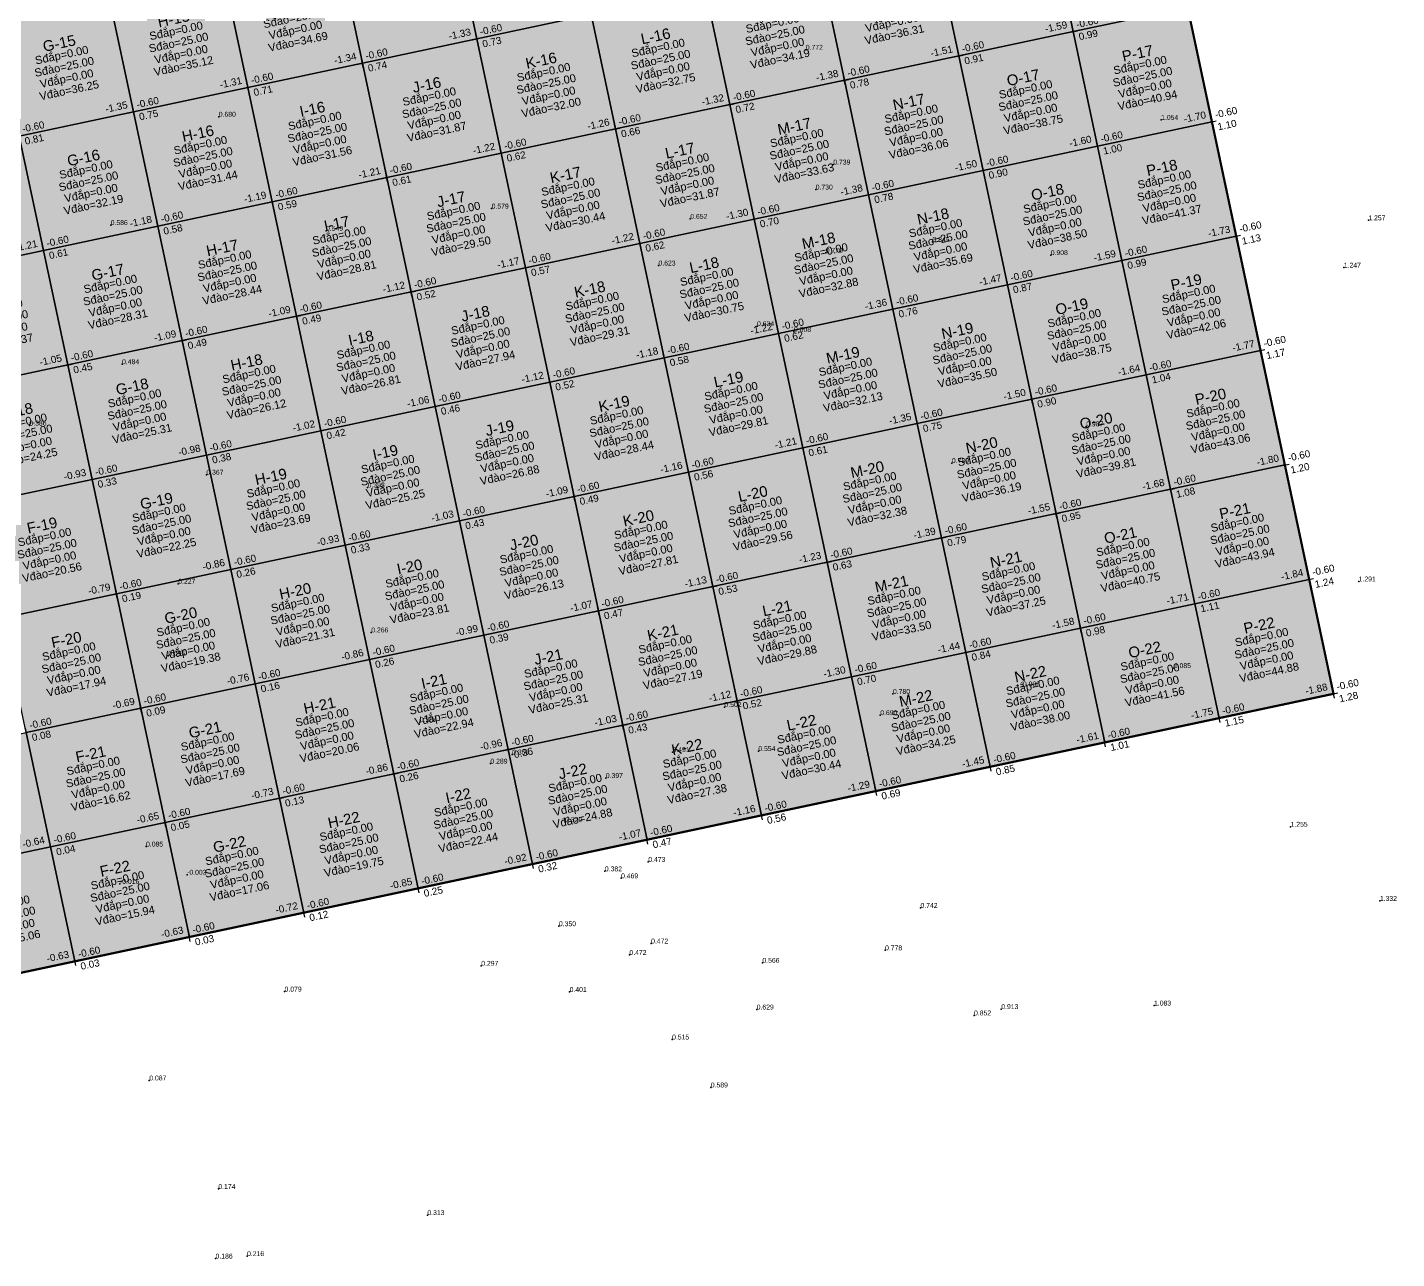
# Model space of a CAD drawing. Header units: metres. Extents: x 466 to 874, y 288 to 471.
# Drawn here: x 678.9 to 737.5, y 325.8 to 378.4 of the extents above; entities that cross this region are included whole.
import ezdxf
from ezdxf.enums import TextEntityAlignment as Align

# ---------------------------------------------------------------- set-up
doc = ezdxf.new("R2010")
doc.units = ezdxf.units.M
for name, color, linetype in [('SN-Dao', 1, 'Continuous'), ('SN-DiemDo', 9, 'Continuous'), ('SN-Luoi', 8, 'Continuous'), ('SN-Nut', 7, 'Continuous'), ('SN-O', 7, 'Continuous'), ('SN-RanhGioi', 1, 'Continuous')]:
    doc.layers.add(name, color=color, linetype=linetype)
doc.styles.add('SN', font='arial.ttf')

# ---------------------------------------------------------------- blocks, each defined once
blk = doc.blocks.new('SN_O')
at = {"color": 2, "style": 'SN'}
blk.add_attdef('TEN', text='', height=0.456, dxfattribs=at).set_placement((0, 1.026), align=Align.MIDDLE_CENTER)
at = {"color": 7, "style": 'SN'}
for tag, p in [('SDAP', (0, 0.513)), ('SDAO', (0, 0)), ('VDAP', (0, -0.513)), ('VDAO', (0, -1.026))]:
    blk.add_attdef(tag, text='', height=0.342, dxfattribs=at).set_placement(p, align=Align.MIDDLE_CENTER)
blk = doc.blocks.new('SN_NUT')
for p, q in [((-0.19, 0), (0.19, 0)), ((0, -0.19), (0, 0.19))]:
    blk.add_line(p, q)
at = {"color": 5, "style": 'SN'}
blk.add_attdef('CC', text='', height=0.304, dxfattribs=at).set_placement((-0.19, 0.114), align=Align.BOTTOM_RIGHT)
at = {"color": 1, "style": 'SN'}
blk.add_attdef('CDTK', (0.19, 0.114), '', height=0.304, dxfattribs=at)
at = {"color": 3, "style": 'SN'}
blk.add_attdef('CDTN', (0.19, -0.418), '', height=0.304, dxfattribs=at)

msp = doc.modelspace()

# ---------------------------------------------------------------- hatches: boundary and pattern name
at = {"layer": 'SN-Dao', "transparency": 33554534}
for points in [[(722.588, 383.094), (727.479, 384.134), (728.518, 379.243), (723.627, 378.204)], [(697.095, 382.787), (701.985, 383.827), (703.025, 378.936), (698.134, 377.897)], [(692.204, 381.748), (697.095, 382.787), (698.134, 377.897), (693.243, 376.857)], [(717.697, 382.055), (722.588, 383.094), (723.627, 378.204), (718.737, 377.164)], [(687.313, 380.708), (692.204, 381.748), (693.243, 376.857), (688.353, 375.818)], [(712.806, 381.015), (717.697, 382.055), (718.737, 377.164), (713.846, 376.125)], [(682.422, 379.669), (687.313, 380.708), (688.353, 375.818), (683.462, 374.778)], [(707.916, 379.976), (712.806, 381.015), (713.846, 376.125), (708.955, 375.085)], [(703.025, 378.936), (707.916, 379.976), (708.955, 375.085), (704.064, 374.045)], [(677.532, 378.629), (682.422, 379.669), (683.462, 374.778), (678.571, 373.738)], [(698.134, 377.897), (703.025, 378.936), (704.064, 374.045), (699.174, 373.006)], [(723.627, 378.204), (728.518, 379.243), (729.558, 374.352), (724.667, 373.313)], [(718.737, 377.164), (723.627, 378.204), (724.667, 373.313), (719.776, 372.273)], [(693.243, 376.857), (698.134, 377.897), (699.174, 373.006), (694.283, 371.966)], [(713.846, 376.125), (718.737, 377.164), (719.776, 372.273), (714.885, 371.234)], [(688.353, 375.818), (693.243, 376.857), (694.283, 371.966), (689.392, 370.927)], [(683.462, 374.778), (688.353, 375.818), (689.392, 370.927), (684.501, 369.887)], [(708.955, 375.085), (713.846, 376.125), (714.885, 371.234), (709.995, 370.194)], [(678.571, 373.738), (683.462, 374.778), (684.501, 369.887), (679.611, 368.848)], [(704.064, 374.045), (708.955, 375.085), (709.995, 370.194), (705.104, 369.155)], [(699.174, 373.006), (704.064, 374.045), (705.104, 369.155), (700.213, 368.115)], [(724.667, 373.313), (729.558, 374.352), (730.597, 369.462), (725.706, 368.422)], [(673.68, 372.699), (678.571, 373.738), (679.611, 368.848), (674.72, 367.808)], [(694.283, 371.966), (699.174, 373.006), (700.213, 368.115), (695.322, 367.076)], [(719.776, 372.273), (724.667, 373.313), (725.706, 368.422), (720.816, 367.383)], [(714.885, 371.234), (719.776, 372.273), (720.816, 367.383), (715.925, 366.343)], [(689.392, 370.927), (694.283, 371.966), (695.322, 367.076), (690.432, 366.036)], [(709.995, 370.194), (714.885, 371.234), (715.925, 366.343), (711.034, 365.304)], [(684.501, 369.887), (689.392, 370.927), (690.432, 366.036), (685.541, 364.996)], [(705.104, 369.155), (709.995, 370.194), (711.034, 365.304), (706.144, 364.264)], [(679.611, 368.848), (684.501, 369.887), (685.541, 364.996), (680.65, 363.957)], [(725.706, 368.422), (730.597, 369.462), (731.637, 364.571), (726.746, 363.531)], [(674.72, 367.808), (679.611, 368.848), (680.65, 363.957), (675.76, 362.917)], [(700.213, 368.115), (705.104, 369.155), (706.144, 364.264), (701.253, 363.224)], [(720.816, 367.383), (725.706, 368.422), (726.746, 363.531), (721.855, 362.492)], [(695.322, 367.076), (700.213, 368.115), (701.253, 363.224), (696.362, 362.185)], [(690.432, 366.036), (695.322, 367.076), (696.362, 362.185), (691.471, 361.145)], [(715.925, 366.343), (720.816, 367.383), (721.855, 362.492), (716.965, 361.452)], [(685.541, 364.996), (690.432, 366.036), (691.471, 361.145), (686.581, 360.106)], [(711.034, 365.304), (715.925, 366.343), (716.965, 361.452), (712.074, 360.413)], [(706.144, 364.264), (711.034, 365.304), (712.074, 360.413), (707.183, 359.373)], [(680.65, 363.957), (685.541, 364.996), (686.581, 360.106), (681.69, 359.066)], [(701.253, 363.224), (706.144, 364.264), (707.183, 359.373), (702.292, 358.334)], [(726.746, 363.531), (731.637, 364.571), (732.676, 359.68), (727.786, 358.641)], [(675.76, 362.917), (680.65, 363.957), (681.69, 359.066), (676.799, 358.027)], [(721.855, 362.492), (726.746, 363.531), (727.786, 358.641), (722.895, 357.601)], [(696.362, 362.185), (701.253, 363.224), (702.292, 358.334), (697.402, 357.294)], [(716.965, 361.452), (721.855, 362.492), (722.895, 357.601), (718.004, 356.562)], [(691.471, 361.145), (696.362, 362.185), (697.402, 357.294), (692.511, 356.255)], [(686.581, 360.106), (691.471, 361.145), (692.511, 356.255), (687.62, 355.215)], [(712.074, 360.413), (716.965, 361.452), (718.004, 356.562), (713.113, 355.522)], [(681.69, 359.066), (686.581, 360.106), (687.62, 355.215), (682.729, 354.175)], [(707.183, 359.373), (712.074, 360.413), (713.113, 355.522), (708.223, 354.482)], [(702.292, 358.334), (707.183, 359.373), (708.223, 354.482), (703.332, 353.443)], [(727.786, 358.641), (732.676, 359.68), (733.716, 354.79), (728.825, 353.75)], [(676.799, 358.027), (681.69, 359.066), (682.729, 354.175), (677.839, 353.136)], [(697.402, 357.294), (702.292, 358.334), (703.332, 353.443), (698.441, 352.403)], [(722.895, 357.601), (727.786, 358.641), (728.825, 353.75), (723.934, 352.71)], [(692.511, 356.255), (697.402, 357.294), (698.441, 352.403), (693.55, 351.364)], [(718.004, 356.562), (722.895, 357.601), (723.934, 352.71), (719.044, 351.671)], [(713.113, 355.522), (718.004, 356.562), (719.044, 351.671), (714.153, 350.631)], [(687.62, 355.215), (692.511, 356.255), (693.55, 351.364), (688.66, 350.324)], [(708.223, 354.482), (713.113, 355.522), (714.153, 350.631), (709.262, 349.592)], [(682.729, 354.175), (687.62, 355.215), (688.66, 350.324), (683.769, 349.285)], [(728.825, 353.75), (733.716, 354.79), (734.755, 349.899), (729.865, 348.859)], [(677.839, 353.136), (682.729, 354.175), (683.769, 349.285), (678.878, 348.245)], [(703.332, 353.443), (708.223, 354.482), (709.262, 349.592), (704.371, 348.552)], [(723.934, 352.71), (728.825, 353.75), (729.865, 348.859), (724.974, 347.82)], [(698.441, 352.403), (703.332, 353.443), (704.371, 348.552), (699.481, 347.513)], [(693.55, 351.364), (698.441, 352.403), (699.481, 347.513), (694.59, 346.473)], [(719.044, 351.671), (723.934, 352.71), (724.974, 347.82), (720.083, 346.78)], [(688.66, 350.324), (693.55, 351.364), (694.59, 346.473), (689.699, 345.434)], [(714.153, 350.631), (719.044, 351.671), (720.083, 346.78), (715.192, 345.741)], [(709.262, 349.592), (714.153, 350.631), (715.192, 345.741), (710.302, 344.701)], [(683.769, 349.285), (688.66, 350.324), (689.699, 345.434), (684.808, 344.394)], [(704.371, 348.552), (709.262, 349.592), (710.302, 344.701), (705.411, 343.661)], [(678.878, 348.245), (683.769, 349.285), (684.808, 344.394), (679.918, 343.354)], [(673.987, 347.206), (678.878, 348.245), (679.918, 343.354), (675.027, 342.315)], [(699.481, 347.513), (704.371, 348.552), (705.411, 343.661), (700.52, 342.622)], [(694.59, 346.473), (699.481, 347.513), (700.52, 342.622), (695.63, 341.582)], [(689.699, 345.434), (694.59, 346.473), (695.63, 341.582), (690.739, 340.543)], [(684.808, 344.394), (689.699, 345.434), (690.739, 340.543), (685.848, 339.503)], [(679.918, 343.354), (684.808, 344.394), (685.848, 339.503), (680.957, 338.464)], [(675.027, 342.315), (679.918, 343.354), (680.957, 338.464), (676.067, 337.424)]]:
    msp.add_hatch(color=1, dxfattribs=at).paths.add_polyline_path(points)

# ---------------------------------------------------------------- linework, layer by layer
at = {"layer": 'SN-DiemDo'}
for p in [(712.198, 377.43, 0.772), (687.105, 374.569, 0.68), (727.387, 374.434, 1.054), (713.372, 372.523, 0.739), (712.621, 371.455, 0.73), (698.77, 370.639, 0.579), (682.485, 369.939, 0.586), (707.261, 370.203, 0.652), (736.245, 370.141, 1.257), (691.69, 369.689, 0.549), (713.051, 368.753, 0.77), (717.612, 369.218, 0.845), (705.901, 368.207, 0.623), (722.668, 368.653, 0.908), (735.196, 368.117, 1.247), (710.113, 365.616, 0.634), (711.692, 365.375, 0.608), (682.971, 363.99, 0.484), (679.011, 361.366, 0.386), (724.185, 361.332, 0.987), (718.444, 359.765, 0.789), (686.576, 359.265, 0.367), (693.468, 358.722, 0.393), (735.831, 354.704, 1.291), (685.374, 354.606, 0.227), (693.624, 352.524, 0.266), (684.945, 351.527, 0.095), (727.932, 351, 1.085), (721.478, 350.216, 0.908), (715.924, 349.896, 0.78), (708.721, 349.335, 0.502), (715.381, 348.988, 0.69), (695.704, 348.687, 0.304), (699.647, 347.302, 0.358), (706.501, 347.409, 0.491), (710.17, 347.453, 0.554), (698.717, 346.915, 0.289), (703.649, 346.299, 0.397), (701.91, 344.413, 0.329), (732.92, 344.217, 1.255), (683.996, 343.37, 0.085), (705.464, 342.714, 0.473), (685.752, 342.165, -0.003), (703.61, 342.311, 0.382), (704.303, 342.012, 0.469), (682.881, 341.771, -0.016), (717.101, 340.746, 0.742), (736.736, 341.046, 1.332), (701.646, 339.964, 0.35), (705.586, 339.225, 0.472), (715.587, 338.934, 0.778), (704.66, 338.737, 0.472), (710.343, 338.401, 0.566), (698.325, 338.274, 0.297), (689.918, 337.17, 0.079), (702.103, 337.153, 0.401), (727.084, 336.573, 1.083), (710.099, 336.404, 0.629), (719.389, 336.151, 0.852), (720.555, 336.423, 0.913), (706.483, 335.122, 0.515), (684.135, 333.373, 0.087), (708.137, 333.072, 0.589), (687.088, 328.731, 0.174), (696.023, 327.616, 0.313), (686.968, 325.758, 0.186), (688.315, 325.862, 0.216)]:
    msp.add_point(p, dxfattribs=at)
at = {"layer": 'SN-Luoi'}
for points in [[(722.588, 383.094), (727.479, 384.134), (728.518, 379.243), (723.627, 378.204)], [(697.095, 382.787), (701.985, 383.827), (703.025, 378.936), (698.134, 377.897)], [(692.204, 381.748), (697.095, 382.787), (698.134, 377.897), (693.243, 376.857)], [(717.697, 382.055), (722.588, 383.094), (723.627, 378.204), (718.737, 377.164)], [(687.313, 380.708), (692.204, 381.748), (693.243, 376.857), (688.353, 375.818)], [(712.806, 381.015), (717.697, 382.055), (718.737, 377.164), (713.846, 376.125)], [(682.422, 379.669), (687.313, 380.708), (688.353, 375.818), (683.462, 374.778)], [(707.916, 379.976), (712.806, 381.015), (713.846, 376.125), (708.955, 375.085)], [(703.025, 378.936), (707.916, 379.976), (708.955, 375.085), (704.064, 374.045)], [(677.532, 378.629), (682.422, 379.669), (683.462, 374.778), (678.571, 373.738)], [(698.134, 377.897), (703.025, 378.936), (704.064, 374.045), (699.174, 373.006)], [(723.627, 378.204), (728.518, 379.243), (729.558, 374.352), (724.667, 373.313)], [(718.737, 377.164), (723.627, 378.204), (724.667, 373.313), (719.776, 372.273)], [(693.243, 376.857), (698.134, 377.897), (699.174, 373.006), (694.283, 371.966)], [(713.846, 376.125), (718.737, 377.164), (719.776, 372.273), (714.885, 371.234)], [(688.353, 375.818), (693.243, 376.857), (694.283, 371.966), (689.392, 370.927)], [(683.462, 374.778), (688.353, 375.818), (689.392, 370.927), (684.501, 369.887)], [(708.955, 375.085), (713.846, 376.125), (714.885, 371.234), (709.995, 370.194)], [(678.571, 373.738), (683.462, 374.778), (684.501, 369.887), (679.611, 368.848)], [(704.064, 374.045), (708.955, 375.085), (709.995, 370.194), (705.104, 369.155)], [(699.174, 373.006), (704.064, 374.045), (705.104, 369.155), (700.213, 368.115)], [(724.667, 373.313), (729.558, 374.352), (730.597, 369.462), (725.706, 368.422)], [(673.68, 372.699), (678.571, 373.738), (679.611, 368.848), (674.72, 367.808)], [(694.283, 371.966), (699.174, 373.006), (700.213, 368.115), (695.322, 367.076)], [(719.776, 372.273), (724.667, 373.313), (725.706, 368.422), (720.816, 367.383)], [(714.885, 371.234), (719.776, 372.273), (720.816, 367.383), (715.925, 366.343)], [(689.392, 370.927), (694.283, 371.966), (695.322, 367.076), (690.432, 366.036)], [(709.995, 370.194), (714.885, 371.234), (715.925, 366.343), (711.034, 365.304)], [(684.501, 369.887), (689.392, 370.927), (690.432, 366.036), (685.541, 364.996)], [(705.104, 369.155), (709.995, 370.194), (711.034, 365.304), (706.144, 364.264)], [(679.611, 368.848), (684.501, 369.887), (685.541, 364.996), (680.65, 363.957)], [(725.706, 368.422), (730.597, 369.462), (731.637, 364.571), (726.746, 363.531)], [(674.72, 367.808), (679.611, 368.848), (680.65, 363.957), (675.76, 362.917)], [(700.213, 368.115), (705.104, 369.155), (706.144, 364.264), (701.253, 363.224)], [(720.816, 367.383), (725.706, 368.422), (726.746, 363.531), (721.855, 362.492)], [(695.322, 367.076), (700.213, 368.115), (701.253, 363.224), (696.362, 362.185)], [(690.432, 366.036), (695.322, 367.076), (696.362, 362.185), (691.471, 361.145)], [(715.925, 366.343), (720.816, 367.383), (721.855, 362.492), (716.965, 361.452)], [(685.541, 364.996), (690.432, 366.036), (691.471, 361.145), (686.581, 360.106)], [(711.034, 365.304), (715.925, 366.343), (716.965, 361.452), (712.074, 360.413)], [(706.144, 364.264), (711.034, 365.304), (712.074, 360.413), (707.183, 359.373)], [(680.65, 363.957), (685.541, 364.996), (686.581, 360.106), (681.69, 359.066)], [(701.253, 363.224), (706.144, 364.264), (707.183, 359.373), (702.292, 358.334)], [(726.746, 363.531), (731.637, 364.571), (732.676, 359.68), (727.786, 358.641)], [(675.76, 362.917), (680.65, 363.957), (681.69, 359.066), (676.799, 358.027)], [(721.855, 362.492), (726.746, 363.531), (727.786, 358.641), (722.895, 357.601)], [(696.362, 362.185), (701.253, 363.224), (702.292, 358.334), (697.402, 357.294)], [(716.965, 361.452), (721.855, 362.492), (722.895, 357.601), (718.004, 356.562)], [(691.471, 361.145), (696.362, 362.185), (697.402, 357.294), (692.511, 356.255)], [(686.581, 360.106), (691.471, 361.145), (692.511, 356.255), (687.62, 355.215)], [(712.074, 360.413), (716.965, 361.452), (718.004, 356.562), (713.113, 355.522)], [(681.69, 359.066), (686.581, 360.106), (687.62, 355.215), (682.729, 354.175)], [(707.183, 359.373), (712.074, 360.413), (713.113, 355.522), (708.223, 354.482)], [(702.292, 358.334), (707.183, 359.373), (708.223, 354.482), (703.332, 353.443)], [(727.786, 358.641), (732.676, 359.68), (733.716, 354.79), (728.825, 353.75)], [(676.799, 358.027), (681.69, 359.066), (682.729, 354.175), (677.839, 353.136)], [(697.402, 357.294), (702.292, 358.334), (703.332, 353.443), (698.441, 352.403)], [(722.895, 357.601), (727.786, 358.641), (728.825, 353.75), (723.934, 352.71)], [(692.511, 356.255), (697.402, 357.294), (698.441, 352.403), (693.55, 351.364)], [(718.004, 356.562), (722.895, 357.601), (723.934, 352.71), (719.044, 351.671)], [(713.113, 355.522), (718.004, 356.562), (719.044, 351.671), (714.153, 350.631)], [(687.62, 355.215), (692.511, 356.255), (693.55, 351.364), (688.66, 350.324)], [(708.223, 354.482), (713.113, 355.522), (714.153, 350.631), (709.262, 349.592)], [(682.729, 354.175), (687.62, 355.215), (688.66, 350.324), (683.769, 349.285)], [(728.825, 353.75), (733.716, 354.79), (734.755, 349.899), (729.865, 348.859)], [(677.839, 353.136), (682.729, 354.175), (683.769, 349.285), (678.878, 348.245)], [(703.332, 353.443), (708.223, 354.482), (709.262, 349.592), (704.371, 348.552)], [(723.934, 352.71), (728.825, 353.75), (729.865, 348.859), (724.974, 347.82)], [(698.441, 352.403), (703.332, 353.443), (704.371, 348.552), (699.481, 347.513)], [(693.55, 351.364), (698.441, 352.403), (699.481, 347.513), (694.59, 346.473)], [(719.044, 351.671), (723.934, 352.71), (724.974, 347.82), (720.083, 346.78)], [(688.66, 350.324), (693.55, 351.364), (694.59, 346.473), (689.699, 345.434)], [(714.153, 350.631), (719.044, 351.671), (720.083, 346.78), (715.192, 345.741)], [(709.262, 349.592), (714.153, 350.631), (715.192, 345.741), (710.302, 344.701)], [(683.769, 349.285), (688.66, 350.324), (689.699, 345.434), (684.808, 344.394)], [(704.371, 348.552), (709.262, 349.592), (710.302, 344.701), (705.411, 343.661)], [(678.878, 348.245), (683.769, 349.285), (684.808, 344.394), (679.918, 343.354)], [(673.987, 347.206), (678.878, 348.245), (679.918, 343.354), (675.027, 342.315)], [(699.481, 347.513), (704.371, 348.552), (705.411, 343.661), (700.52, 342.622)], [(694.59, 346.473), (699.481, 347.513), (700.52, 342.622), (695.63, 341.582)], [(689.699, 345.434), (694.59, 346.473), (695.63, 341.582), (690.739, 340.543)], [(684.808, 344.394), (689.699, 345.434), (690.739, 340.543), (685.848, 339.503)], [(679.918, 343.354), (684.808, 344.394), (685.848, 339.503), (680.957, 338.464)], [(675.027, 342.315), (679.918, 343.354), (680.957, 338.464), (676.067, 337.424)]]:
    msp.add_lwpolyline(points, close=True, dxfattribs=at)
at = {"layer": 'SN-RanhGioi', "const_width": 0.095}
msp.add_lwpolyline([(711.885, 457.495), (734.755, 349.899), (656.504, 333.266), (633.633, 440.862)], close=True, dxfattribs=at)

# ---------------------------------------------------------------- block references
at = {"layer": 'SN-Nut', "rotation": 12.00000000000403}
for p, values in [((723.627, 378.204), {'CDTK': '-0.60', 'CDTN': '0.99', 'CC': '-1.59'}), ((698.134, 377.897), {'CDTK': '-0.60', 'CDTN': '0.73', 'CC': '-1.33'}), ((718.737, 377.164), {'CDTK': '-0.60', 'CDTN': '0.91', 'CC': '-1.51'}), ((693.243, 376.857), {'CDTK': '-0.60', 'CDTN': '0.74', 'CC': '-1.34'}), ((688.353, 375.818), {'CDTK': '-0.60', 'CDTN': '0.71', 'CC': '-1.31'}), ((713.846, 376.125), {'CDTK': '-0.60', 'CDTN': '0.78', 'CC': '-1.38'}), ((683.462, 374.778), {'CDTK': '-0.60', 'CDTN': '0.75', 'CC': '-1.35'}), ((708.955, 375.085), {'CDTK': '-0.60', 'CDTN': '0.72', 'CC': '-1.32'}), ((704.064, 374.045), {'CDTK': '-0.60', 'CDTN': '0.66', 'CC': '-1.26'}), ((729.558, 374.352), {'CDTK': '-0.60', 'CDTN': '1.10', 'CC': '-1.70'}), ((678.571, 373.738), {'CDTK': '-0.60', 'CDTN': '0.81', 'CC': '-1.41'}), ((699.174, 373.006), {'CDTK': '-0.60', 'CDTN': '0.62', 'CC': '-1.22'}), ((724.667, 373.313), {'CDTK': '-0.60', 'CDTN': '1.00', 'CC': '-1.60'}), ((719.776, 372.273), {'CDTK': '-0.60', 'CDTN': '0.90', 'CC': '-1.50'}), ((694.283, 371.966), {'CDTK': '-0.60', 'CDTN': '0.61', 'CC': '-1.21'}), ((714.885, 371.234), {'CDTK': '-0.60', 'CDTN': '0.78', 'CC': '-1.38'}), ((689.392, 370.927), {'CDTK': '-0.60', 'CDTN': '0.59', 'CC': '-1.19'}), ((684.501, 369.887), {'CDTK': '-0.60', 'CDTN': '0.58', 'CC': '-1.18'}), ((709.995, 370.194), {'CDTK': '-0.60', 'CDTN': '0.70', 'CC': '-1.30'}), ((730.597, 369.462), {'CDTK': '-0.60', 'CDTN': '1.13', 'CC': '-1.73'}), ((679.611, 368.848), {'CDTK': '-0.60', 'CDTN': '0.61', 'CC': '-1.21'}), ((705.104, 369.155), {'CDTK': '-0.60', 'CDTN': '0.62', 'CC': '-1.22'}), ((700.213, 368.115), {'CDTK': '-0.60', 'CDTN': '0.57', 'CC': '-1.17'}), ((725.706, 368.422), {'CDTK': '-0.60', 'CDTN': '0.99', 'CC': '-1.59'}), ((695.322, 367.076), {'CDTK': '-0.60', 'CDTN': '0.52', 'CC': '-1.12'}), ((720.816, 367.383), {'CDTK': '-0.60', 'CDTN': '0.87', 'CC': '-1.47'}), ((715.925, 366.343), {'CDTK': '-0.60', 'CDTN': '0.76', 'CC': '-1.36'}), ((690.432, 366.036), {'CDTK': '-0.60', 'CDTN': '0.49', 'CC': '-1.09'}), ((711.034, 365.304), {'CDTK': '-0.60', 'CDTN': '0.62', 'CC': '-1.22'}), ((685.541, 364.996), {'CDTK': '-0.60', 'CDTN': '0.49', 'CC': '-1.09'}), ((706.144, 364.264), {'CDTK': '-0.60', 'CDTN': '0.58', 'CC': '-1.18'}), ((731.637, 364.571), {'CDTK': '-0.60', 'CDTN': '1.17', 'CC': '-1.77'}), ((680.65, 363.957), {'CDTK': '-0.60', 'CDTN': '0.45', 'CC': '-1.05'}), ((726.746, 363.531), {'CDTK': '-0.60', 'CDTN': '1.04', 'CC': '-1.64'}), ((701.253, 363.224), {'CDTK': '-0.60', 'CDTN': '0.52', 'CC': '-1.12'}), ((721.855, 362.492), {'CDTK': '-0.60', 'CDTN': '0.90', 'CC': '-1.50'}), ((696.362, 362.185), {'CDTK': '-0.60', 'CDTN': '0.46', 'CC': '-1.06'}), ((691.471, 361.145), {'CDTK': '-0.60', 'CDTN': '0.42', 'CC': '-1.02'}), ((716.965, 361.452), {'CDTK': '-0.60', 'CDTN': '0.75', 'CC': '-1.35'}), ((686.581, 360.106), {'CDTK': '-0.60', 'CDTN': '0.38', 'CC': '-0.98'}), ((712.074, 360.413), {'CDTK': '-0.60', 'CDTN': '0.61', 'CC': '-1.21'}), ((707.183, 359.373), {'CDTK': '-0.60', 'CDTN': '0.56', 'CC': '-1.16'}), ((732.676, 359.68), {'CDTK': '-0.60', 'CDTN': '1.20', 'CC': '-1.80'}), ((681.69, 359.066), {'CDTK': '-0.60', 'CDTN': '0.33', 'CC': '-0.93'}), ((702.292, 358.334), {'CDTK': '-0.60', 'CDTN': '0.49', 'CC': '-1.09'}), ((727.786, 358.641), {'CDTK': '-0.60', 'CDTN': '1.08', 'CC': '-1.68'}), ((722.895, 357.601), {'CDTK': '-0.60', 'CDTN': '0.95', 'CC': '-1.55'}), ((697.402, 357.294), {'CDTK': '-0.60', 'CDTN': '0.43', 'CC': '-1.03'}), ((718.004, 356.562), {'CDTK': '-0.60', 'CDTN': '0.79', 'CC': '-1.39'}), ((692.511, 356.255), {'CDTK': '-0.60', 'CDTN': '0.33', 'CC': '-0.93'}), ((687.62, 355.215), {'CDTK': '-0.60', 'CDTN': '0.26', 'CC': '-0.86'}), ((713.113, 355.522), {'CDTK': '-0.60', 'CDTN': '0.63', 'CC': '-1.23'}), ((733.716, 354.79), {'CDTK': '-0.60', 'CDTN': '1.24', 'CC': '-1.84'}), ((682.729, 354.175), {'CDTK': '-0.60', 'CDTN': '0.19', 'CC': '-0.79'}), ((708.223, 354.482), {'CDTK': '-0.60', 'CDTN': '0.53', 'CC': '-1.13'}), ((728.825, 353.75), {'CDTK': '-0.60', 'CDTN': '1.11', 'CC': '-1.71'}), ((703.332, 353.443), {'CDTK': '-0.60', 'CDTN': '0.47', 'CC': '-1.07'}), ((698.441, 352.403), {'CDTK': '-0.60', 'CDTN': '0.39', 'CC': '-0.99'}), ((723.934, 352.71), {'CDTK': '-0.60', 'CDTN': '0.98', 'CC': '-1.58'}), ((693.55, 351.364), {'CDTK': '-0.60', 'CDTN': '0.26', 'CC': '-0.86'}), ((719.044, 351.671), {'CDTK': '-0.60', 'CDTN': '0.84', 'CC': '-1.44'}), ((714.153, 350.631), {'CDTK': '-0.60', 'CDTN': '0.70', 'CC': '-1.30'}), ((688.66, 350.324), {'CDTK': '-0.60', 'CDTN': '0.16', 'CC': '-0.76'}), ((709.262, 349.592), {'CDTK': '-0.60', 'CDTN': '0.52', 'CC': '-1.12'}), ((734.755, 349.899), {'CDTK': '-0.60', 'CDTN': '1.28', 'CC': '-1.88'}), ((683.769, 349.285), {'CDTK': '-0.60', 'CDTN': '0.09', 'CC': '-0.69'}), ((729.865, 348.859), {'CDTK': '-0.60', 'CDTN': '1.15', 'CC': '-1.75'}), ((678.878, 348.245), {'CDTK': '-0.60', 'CDTN': '0.08', 'CC': '-0.68'}), ((704.371, 348.552), {'CDTK': '-0.60', 'CDTN': '0.43', 'CC': '-1.03'}), ((724.974, 347.82), {'CDTK': '-0.60', 'CDTN': '1.01', 'CC': '-1.61'}), ((699.481, 347.513), {'CDTK': '-0.60', 'CDTN': '0.36', 'CC': '-0.96'}), ((694.59, 346.473), {'CDTK': '-0.60', 'CDTN': '0.26', 'CC': '-0.86'}), ((720.083, 346.78), {'CDTK': '-0.60', 'CDTN': '0.85', 'CC': '-1.45'}), ((689.699, 345.434), {'CDTK': '-0.60', 'CDTN': '0.13', 'CC': '-0.73'}), ((715.192, 345.741), {'CDTK': '-0.60', 'CDTN': '0.69', 'CC': '-1.29'}), ((710.302, 344.701), {'CDTK': '-0.60', 'CDTN': '0.56', 'CC': '-1.16'}), ((684.808, 344.394), {'CDTK': '-0.60', 'CDTN': '0.05', 'CC': '-0.65'}), ((705.411, 343.661), {'CDTK': '-0.60', 'CDTN': '0.47', 'CC': '-1.07'}), ((679.918, 343.354), {'CDTK': '-0.60', 'CDTN': '0.04', 'CC': '-0.64'}), ((700.52, 342.622), {'CDTK': '-0.60', 'CDTN': '0.32', 'CC': '-0.92'}), ((695.63, 341.582), {'CDTK': '-0.60', 'CDTN': '0.25', 'CC': '-0.85'}), ((690.739, 340.543), {'CDTK': '-0.60', 'CDTN': '0.12', 'CC': '-0.72'}), ((685.848, 339.503), {'CDTK': '-0.60', 'CDTN': '0.03', 'CC': '-0.63'}), ((680.957, 338.464), {'CDTK': '-0.60', 'CDTN': '0.03', 'CC': '-0.63'})]:
    msp.add_blockref('SN_NUT', p, dxfattribs=at).add_auto_attribs(values)
at = {"layer": 'SN-O', "rotation": 12.00000000000403}
for p, values in [((715.771, 379.09), {'TEN': 'N-16', 'SDAP': 'Sđắp=0.00', 'SDAO': 'Sđào=25.00', 'VDAP': 'Vđắp=0.00', 'VDAO': 'Vđào=36.31'}), ((690.278, 378.783), {'TEN': 'I-15', 'SDAP': 'Sđắp=0.00', 'SDAO': 'Sđào=25.00', 'VDAP': 'Vđắp=0.00', 'VDAO': 'Vđào=34.69'}), ((710.881, 378.05), {'TEN': 'M-16', 'SDAP': 'Sđắp=0.00', 'SDAO': 'Sđào=25.00', 'VDAP': 'Vđắp=0.00', 'VDAO': 'Vđào=34.19'}), ((685.387, 377.743), {'TEN': 'H-15', 'SDAP': 'Sđắp=0.00', 'SDAO': 'Sđào=25.00', 'VDAP': 'Vđắp=0.00', 'VDAO': 'Vđào=35.12'}), ((705.99, 377.011), {'TEN': 'L-16', 'SDAP': 'Sđắp=0.00', 'SDAO': 'Sđào=25.00', 'VDAP': 'Vđắp=0.00', 'VDAO': 'Vđào=32.75'}), ((680.497, 376.704), {'TEN': 'G-15', 'SDAP': 'Sđắp=0.00', 'SDAO': 'Sđào=25.00', 'VDAP': 'Vđắp=0.00', 'VDAO': 'Vđào=36.25'}), ((726.592, 376.278), {'TEN': 'P-17', 'SDAP': 'Sđắp=0.00', 'SDAO': 'Sđào=25.00', 'VDAP': 'Vđắp=0.00', 'VDAO': 'Vđào=40.94'}), ((701.099, 375.971), {'TEN': 'K-16', 'SDAP': 'Sđắp=0.00', 'SDAO': 'Sđào=25.00', 'VDAP': 'Vđắp=0.00', 'VDAO': 'Vđào=32.00'}), ((721.702, 375.239), {'TEN': 'O-17', 'SDAP': 'Sđắp=0.00', 'SDAO': 'Sđào=25.00', 'VDAP': 'Vđắp=0.00', 'VDAO': 'Vđào=38.75'}), ((696.208, 374.931), {'TEN': 'J-16', 'SDAP': 'Sđắp=0.00', 'SDAO': 'Sđào=25.00', 'VDAP': 'Vđắp=0.00', 'VDAO': 'Vđào=31.87'}), ((691.318, 373.892), {'TEN': 'I-16', 'SDAP': 'Sđắp=0.00', 'SDAO': 'Sđào=25.00', 'VDAP': 'Vđắp=0.00', 'VDAO': 'Vđào=31.56'}), ((716.811, 374.199), {'TEN': 'N-17', 'SDAP': 'Sđắp=0.00', 'SDAO': 'Sđào=25.00', 'VDAP': 'Vđắp=0.00', 'VDAO': 'Vđào=36.06'}), ((686.427, 372.852), {'TEN': 'H-16', 'SDAP': 'Sđắp=0.00', 'SDAO': 'Sđào=25.00', 'VDAP': 'Vđắp=0.00', 'VDAO': 'Vđào=31.44'}), ((711.92, 373.159), {'TEN': 'M-17', 'SDAP': 'Sđắp=0.00', 'SDAO': 'Sđào=25.00', 'VDAP': 'Vđắp=0.00', 'VDAO': 'Vđào=33.63'}), ((707.03, 372.12), {'TEN': 'L-17', 'SDAP': 'Sđắp=0.00', 'SDAO': 'Sđào=25.00', 'VDAP': 'Vđắp=0.00', 'VDAO': 'Vđào=31.87'}), ((681.536, 371.813), {'TEN': 'G-16', 'SDAP': 'Sđắp=0.00', 'SDAO': 'Sđào=25.00', 'VDAP': 'Vđắp=0.00', 'VDAO': 'Vđào=32.19'}), ((702.139, 371.08), {'TEN': 'K-17', 'SDAP': 'Sđắp=0.00', 'SDAO': 'Sđào=25.00', 'VDAP': 'Vđắp=0.00', 'VDAO': 'Vđào=30.44'}), ((727.632, 371.387), {'TEN': 'P-18', 'SDAP': 'Sđắp=0.00', 'SDAO': 'Sđào=25.00', 'VDAP': 'Vđắp=0.00', 'VDAO': 'Vđào=41.37'}), ((722.741, 370.348), {'TEN': 'O-18', 'SDAP': 'Sđắp=0.00', 'SDAO': 'Sđào=25.00', 'VDAP': 'Vđắp=0.00', 'VDAO': 'Vđào=38.50'}), ((697.248, 370.041), {'TEN': 'J-17', 'SDAP': 'Sđắp=0.00', 'SDAO': 'Sđào=25.00', 'VDAP': 'Vđắp=0.00', 'VDAO': 'Vđào=29.50'}), ((717.851, 369.308), {'TEN': 'N-18', 'SDAP': 'Sđắp=0.00', 'SDAO': 'Sđào=25.00', 'VDAP': 'Vđắp=0.00', 'VDAO': 'Vđào=35.69'}), ((692.357, 369.001), {'TEN': 'I-17', 'SDAP': 'Sđắp=0.00', 'SDAO': 'Sđào=25.00', 'VDAP': 'Vđắp=0.00', 'VDAO': 'Vđào=28.81'}), ((687.467, 367.962), {'TEN': 'H-17', 'SDAP': 'Sđắp=0.00', 'SDAO': 'Sđào=25.00', 'VDAP': 'Vđắp=0.00', 'VDAO': 'Vđào=28.44'}), ((712.96, 368.269), {'TEN': 'M-18', 'SDAP': 'Sđắp=0.00', 'SDAO': 'Sđào=25.00', 'VDAP': 'Vđắp=0.00', 'VDAO': 'Vđào=32.88'}), ((682.576, 366.922), {'TEN': 'G-17', 'SDAP': 'Sđắp=0.00', 'SDAO': 'Sđào=25.00', 'VDAP': 'Vđắp=0.00', 'VDAO': 'Vđào=28.31'}), ((708.069, 367.229), {'TEN': 'L-18', 'SDAP': 'Sđắp=0.00', 'SDAO': 'Sđào=25.00', 'VDAP': 'Vđắp=0.00', 'VDAO': 'Vđào=30.75'}), ((728.672, 366.497), {'TEN': 'P-19', 'SDAP': 'Sđắp=0.00', 'SDAO': 'Sđào=25.00', 'VDAP': 'Vđắp=0.00', 'VDAO': 'Vđào=42.06'}), ((677.685, 365.883), {'TEN': 'F-17', 'SDAP': 'Sđắp=0.00', 'SDAO': 'Sđào=25.00', 'VDAP': 'Vđắp=0.00', 'VDAO': 'Vđào=28.37'}), ((703.178, 366.19), {'TEN': 'K-18', 'SDAP': 'Sđắp=0.00', 'SDAO': 'Sđào=25.00', 'VDAP': 'Vđắp=0.00', 'VDAO': 'Vđào=29.31'}), ((698.288, 365.15), {'TEN': 'J-18', 'SDAP': 'Sđắp=0.00', 'SDAO': 'Sđào=25.00', 'VDAP': 'Vđắp=0.00', 'VDAO': 'Vđào=27.94'}), ((723.781, 365.457), {'TEN': 'O-19', 'SDAP': 'Sđắp=0.00', 'SDAO': 'Sđào=25.00', 'VDAP': 'Vđắp=0.00', 'VDAO': 'Vđào=38.75'}), ((693.397, 364.11), {'TEN': 'I-18', 'SDAP': 'Sđắp=0.00', 'SDAO': 'Sđào=25.00', 'VDAP': 'Vđắp=0.00', 'VDAO': 'Vđào=26.81'}), ((718.89, 364.417), {'TEN': 'N-19', 'SDAP': 'Sđắp=0.00', 'SDAO': 'Sđào=25.00', 'VDAP': 'Vđắp=0.00', 'VDAO': 'Vđào=35.50'}), ((713.999, 363.378), {'TEN': 'M-19', 'SDAP': 'Sđắp=0.00', 'SDAO': 'Sđào=25.00', 'VDAP': 'Vđắp=0.00', 'VDAO': 'Vđào=32.13'}), ((688.506, 363.071), {'TEN': 'H-18', 'SDAP': 'Sđắp=0.00', 'SDAO': 'Sđào=25.00', 'VDAP': 'Vđắp=0.00', 'VDAO': 'Vđào=26.12'}), ((709.109, 362.338), {'TEN': 'L-19', 'SDAP': 'Sđắp=0.00', 'SDAO': 'Sđào=25.00', 'VDAP': 'Vđắp=0.00', 'VDAO': 'Vđào=29.81'}), ((683.615, 362.031), {'TEN': 'G-18', 'SDAP': 'Sđắp=0.00', 'SDAO': 'Sđào=25.00', 'VDAP': 'Vđắp=0.00', 'VDAO': 'Vđào=25.31'}), ((729.711, 361.606), {'TEN': 'P-20', 'SDAP': 'Sđắp=0.00', 'SDAO': 'Sđào=25.00', 'VDAP': 'Vđắp=0.00', 'VDAO': 'Vđào=43.06'}), ((678.725, 360.992), {'TEN': 'F-18', 'SDAP': 'Sđắp=0.00', 'SDAO': 'Sđào=25.00', 'VDAP': 'Vđắp=0.00', 'VDAO': 'Vđào=24.25'}), ((704.218, 361.299), {'TEN': 'K-19', 'SDAP': 'Sđắp=0.00', 'SDAO': 'Sđào=25.00', 'VDAP': 'Vđắp=0.00', 'VDAO': 'Vđào=28.44'}), ((724.82, 360.566), {'TEN': 'O-20', 'SDAP': 'Sđắp=0.00', 'SDAO': 'Sđào=25.00', 'VDAP': 'Vđắp=0.00', 'VDAO': 'Vđào=39.81'}), ((699.327, 360.259), {'TEN': 'J-19', 'SDAP': 'Sđắp=0.00', 'SDAO': 'Sđào=25.00', 'VDAP': 'Vđắp=0.00', 'VDAO': 'Vđào=26.88'}), ((694.436, 359.22), {'TEN': 'I-19', 'SDAP': 'Sđắp=0.00', 'SDAO': 'Sđào=25.00', 'VDAP': 'Vđắp=0.00', 'VDAO': 'Vđào=25.25'}), ((719.93, 359.527), {'TEN': 'N-20', 'SDAP': 'Sđắp=0.00', 'SDAO': 'Sđào=25.00', 'VDAP': 'Vđắp=0.00', 'VDAO': 'Vđào=36.19'}), ((689.546, 358.18), {'TEN': 'H-19', 'SDAP': 'Sđắp=0.00', 'SDAO': 'Sđào=25.00', 'VDAP': 'Vđắp=0.00', 'VDAO': 'Vđào=23.69'}), ((715.039, 358.487), {'TEN': 'M-20', 'SDAP': 'Sđắp=0.00', 'SDAO': 'Sđào=25.00', 'VDAP': 'Vđắp=0.00', 'VDAO': 'Vđào=32.38'}), ((710.148, 357.448), {'TEN': 'L-20', 'SDAP': 'Sđắp=0.00', 'SDAO': 'Sđào=25.00', 'VDAP': 'Vđắp=0.00', 'VDAO': 'Vđào=29.56'}), ((684.655, 357.141), {'TEN': 'G-19', 'SDAP': 'Sđắp=0.00', 'SDAO': 'Sđào=25.00', 'VDAP': 'Vđắp=0.00', 'VDAO': 'Vđào=22.25'}), ((705.257, 356.408), {'TEN': 'K-20', 'SDAP': 'Sđắp=0.00', 'SDAO': 'Sđào=25.00', 'VDAP': 'Vđắp=0.00', 'VDAO': 'Vđào=27.81'}), ((730.751, 356.715), {'TEN': 'P-21', 'SDAP': 'Sđắp=0.00', 'SDAO': 'Sđào=25.00', 'VDAP': 'Vđắp=0.00', 'VDAO': 'Vđào=43.94'}), ((679.764, 356.101), {'TEN': 'F-19', 'SDAP': 'Sđắp=0.00', 'SDAO': 'Sđào=25.00', 'VDAP': 'Vđắp=0.00', 'VDAO': 'Vđào=20.56'}), ((700.367, 355.369), {'TEN': 'J-20', 'SDAP': 'Sđắp=0.00', 'SDAO': 'Sđào=25.00', 'VDAP': 'Vđắp=0.00', 'VDAO': 'Vđào=26.13'}), ((725.86, 355.676), {'TEN': 'O-21', 'SDAP': 'Sđắp=0.00', 'SDAO': 'Sđào=25.00', 'VDAP': 'Vđắp=0.00', 'VDAO': 'Vđào=40.75'}), ((720.969, 354.636), {'TEN': 'N-21', 'SDAP': 'Sđắp=0.00', 'SDAO': 'Sđào=25.00', 'VDAP': 'Vđắp=0.00', 'VDAO': 'Vđào=37.25'}), ((695.476, 354.329), {'TEN': 'I-20', 'SDAP': 'Sđắp=0.00', 'SDAO': 'Sđào=25.00', 'VDAP': 'Vđắp=0.00', 'VDAO': 'Vđào=23.81'}), ((716.079, 353.596), {'TEN': 'M-21', 'SDAP': 'Sđắp=0.00', 'SDAO': 'Sđào=25.00', 'VDAP': 'Vđắp=0.00', 'VDAO': 'Vđào=33.50'}), ((690.585, 353.289), {'TEN': 'H-20', 'SDAP': 'Sđắp=0.00', 'SDAO': 'Sđào=25.00', 'VDAP': 'Vđắp=0.00', 'VDAO': 'Vđào=21.31'}), ((685.695, 352.25), {'TEN': 'G-20', 'SDAP': 'Sđắp=0.00', 'SDAO': 'Sđào=25.00', 'VDAP': 'Vđắp=0.00', 'VDAO': 'Vđào=19.38'}), ((711.188, 352.557), {'TEN': 'L-21', 'SDAP': 'Sđắp=0.00', 'SDAO': 'Sđào=25.00', 'VDAP': 'Vđắp=0.00', 'VDAO': 'Vđào=29.88'}), ((731.79, 351.824), {'TEN': 'P-22', 'SDAP': 'Sđắp=0.00', 'SDAO': 'Sđào=25.00', 'VDAP': 'Vđắp=0.00', 'VDAO': 'Vđào=44.88'}), ((680.804, 351.21), {'TEN': 'F-20', 'SDAP': 'Sđắp=0.00', 'SDAO': 'Sđào=25.00', 'VDAP': 'Vđắp=0.00', 'VDAO': 'Vđào=17.94'}), ((706.297, 351.517), {'TEN': 'K-21', 'SDAP': 'Sđắp=0.00', 'SDAO': 'Sđào=25.00', 'VDAP': 'Vđắp=0.00', 'VDAO': 'Vđào=27.19'}), ((701.406, 350.478), {'TEN': 'J-21', 'SDAP': 'Sđắp=0.00', 'SDAO': 'Sđào=25.00', 'VDAP': 'Vđắp=0.00', 'VDAO': 'Vđào=25.31'}), ((726.9, 350.785), {'TEN': 'O-22', 'SDAP': 'Sđắp=0.00', 'SDAO': 'Sđào=25.00', 'VDAP': 'Vđắp=0.00', 'VDAO': 'Vđào=41.56'}), ((696.516, 349.438), {'TEN': 'I-21', 'SDAP': 'Sđắp=0.00', 'SDAO': 'Sđào=25.00', 'VDAP': 'Vđắp=0.00', 'VDAO': 'Vđào=22.94'}), ((722.009, 349.745), {'TEN': 'N-22', 'SDAP': 'Sđắp=0.00', 'SDAO': 'Sđào=25.00', 'VDAP': 'Vđắp=0.00', 'VDAO': 'Vđào=38.00'}), ((717.118, 348.706), {'TEN': 'M-22', 'SDAP': 'Sđắp=0.00', 'SDAO': 'Sđào=25.00', 'VDAP': 'Vđắp=0.00', 'VDAO': 'Vđào=34.25'}), ((691.625, 348.399), {'TEN': 'H-21', 'SDAP': 'Sđắp=0.00', 'SDAO': 'Sđào=25.00', 'VDAP': 'Vđắp=0.00', 'VDAO': 'Vđào=20.06'}), ((712.227, 347.666), {'TEN': 'L-22', 'SDAP': 'Sđắp=0.00', 'SDAO': 'Sđào=25.00', 'VDAP': 'Vđắp=0.00', 'VDAO': 'Vđào=30.44'}), ((686.734, 347.359), {'TEN': 'G-21', 'SDAP': 'Sđắp=0.00', 'SDAO': 'Sđào=25.00', 'VDAP': 'Vđắp=0.00', 'VDAO': 'Vđào=17.69'}), ((707.337, 346.627), {'TEN': 'K-22', 'SDAP': 'Sđắp=0.00', 'SDAO': 'Sđào=25.00', 'VDAP': 'Vđắp=0.00', 'VDAO': 'Vđào=27.38'}), ((681.843, 346.32), {'TEN': 'F-21', 'SDAP': 'Sđắp=0.00', 'SDAO': 'Sđào=25.00', 'VDAP': 'Vđắp=0.00', 'VDAO': 'Vđào=16.62'}), ((702.446, 345.587), {'TEN': 'J-22', 'SDAP': 'Sđắp=0.00', 'SDAO': 'Sđào=25.00', 'VDAP': 'Vđắp=0.00', 'VDAO': 'Vđào=24.88'}), ((697.555, 344.547), {'TEN': 'I-22', 'SDAP': 'Sđắp=0.00', 'SDAO': 'Sđào=25.00', 'VDAP': 'Vđắp=0.00', 'VDAO': 'Vđào=22.44'}), ((692.664, 343.508), {'TEN': 'H-22', 'SDAP': 'Sđắp=0.00', 'SDAO': 'Sđào=25.00', 'VDAP': 'Vđắp=0.00', 'VDAO': 'Vđào=19.75'}), ((687.774, 342.468), {'TEN': 'G-22', 'SDAP': 'Sđắp=0.00', 'SDAO': 'Sđào=25.00', 'VDAP': 'Vđắp=0.00', 'VDAO': 'Vđào=17.06'}), ((682.883, 341.429), {'TEN': 'F-22', 'SDAP': 'Sđắp=0.00', 'SDAO': 'Sđào=25.00', 'VDAP': 'Vđắp=0.00', 'VDAO': 'Vđào=15.94'}), ((677.992, 340.389), {'TEN': 'E-22', 'SDAP': 'Sđắp=0.00', 'SDAO': 'Sđào=25.00', 'VDAP': 'Vđắp=0.00', 'VDAO': 'Vđào=15.06'})]:
    msp.add_blockref('SN_O', p, dxfattribs=at).add_auto_attribs(values)

# ---------------------------------------------------------------- texts
at = {"layer": 'SN-DiemDo', "style": 'SN'}
for s, p in [('0.772', (712.198, 377.43)), ('0.680', (687.105, 374.569)), ('1.054', (727.387, 374.434)), ('0.739', (713.372, 372.523)), ('0.730', (712.621, 371.455)), ('0.579', (698.77, 370.639)), ('0.586', (682.485, 369.939)), ('0.549', (691.69, 369.689)), ('0.652', (707.261, 370.203)), ('1.257', (736.245, 370.141)), ('0.845', (717.612, 369.218)), ('0.770', (713.051, 368.753)), ('0.908', (722.668, 368.653)), ('0.623', (705.901, 368.207)), ('1.247', (735.196, 368.117)), ('0.634', (710.113, 365.616)), ('0.608', (711.692, 365.375)), ('0.484', (682.971, 363.99)), ('0.386', (679.011, 361.366)), ('0.987', (724.185, 361.332)), ('0.789', (718.444, 359.765)), ('0.367', (686.576, 359.265)), ('0.393', (693.468, 358.722)), ('0.227', (685.374, 354.606)), ('1.291', (735.831, 354.704)), ('0.266', (693.624, 352.524)), ('0.095', (684.945, 351.527)), ('1.085', (727.932, 351)), ('0.780', (715.924, 349.896)), ('0.908', (721.478, 350.216)), ('0.502', (708.721, 349.335)), ('0.304', (695.704, 348.687)), ('0.690', (715.381, 348.988)), ('0.554', (710.17, 347.453)), ('0.289', (698.717, 346.915)), ('0.358', (699.647, 347.302)), ('0.491', (706.501, 347.409)), ('0.397', (703.649, 346.299)), ('0.329', (701.91, 344.413)), ('1.255', (732.92, 344.217)), ('0.085', (683.996, 343.37)), ('0.382', (703.61, 342.311)), ('0.473', (705.464, 342.714)), ('-0.016', (682.881, 341.771)), ('-0.003', (685.752, 342.165)), ('0.469', (704.303, 342.012)), ('1.332', (736.736, 341.046)), ('0.742', (717.101, 340.746)), ('0.350', (701.646, 339.964)), ('0.472', (704.66, 338.737)), ('0.472', (705.586, 339.225)), ('0.778', (715.587, 338.934)), ('0.297', (698.325, 338.274)), ('0.566', (710.343, 338.401)), ('0.079', (689.918, 337.17)), ('0.401', (702.103, 337.153)), ('0.629', (710.099, 336.404)), ('0.913', (720.555, 336.423)), ('1.083', (727.084, 336.573)), ('0.852', (719.389, 336.151)), ('0.515', (706.483, 335.122)), ('0.087', (684.135, 333.373)), ('0.589', (708.137, 333.072)), ('0.174', (687.088, 328.731)), ('0.313', (696.023, 327.616)), ('0.216', (688.315, 325.862)), ('0.186', (686.968, 325.758))]:
    msp.add_text(s, height=0.209, dxfattribs=at).set_placement(p)

doc.saveas('drawing.dxf')
